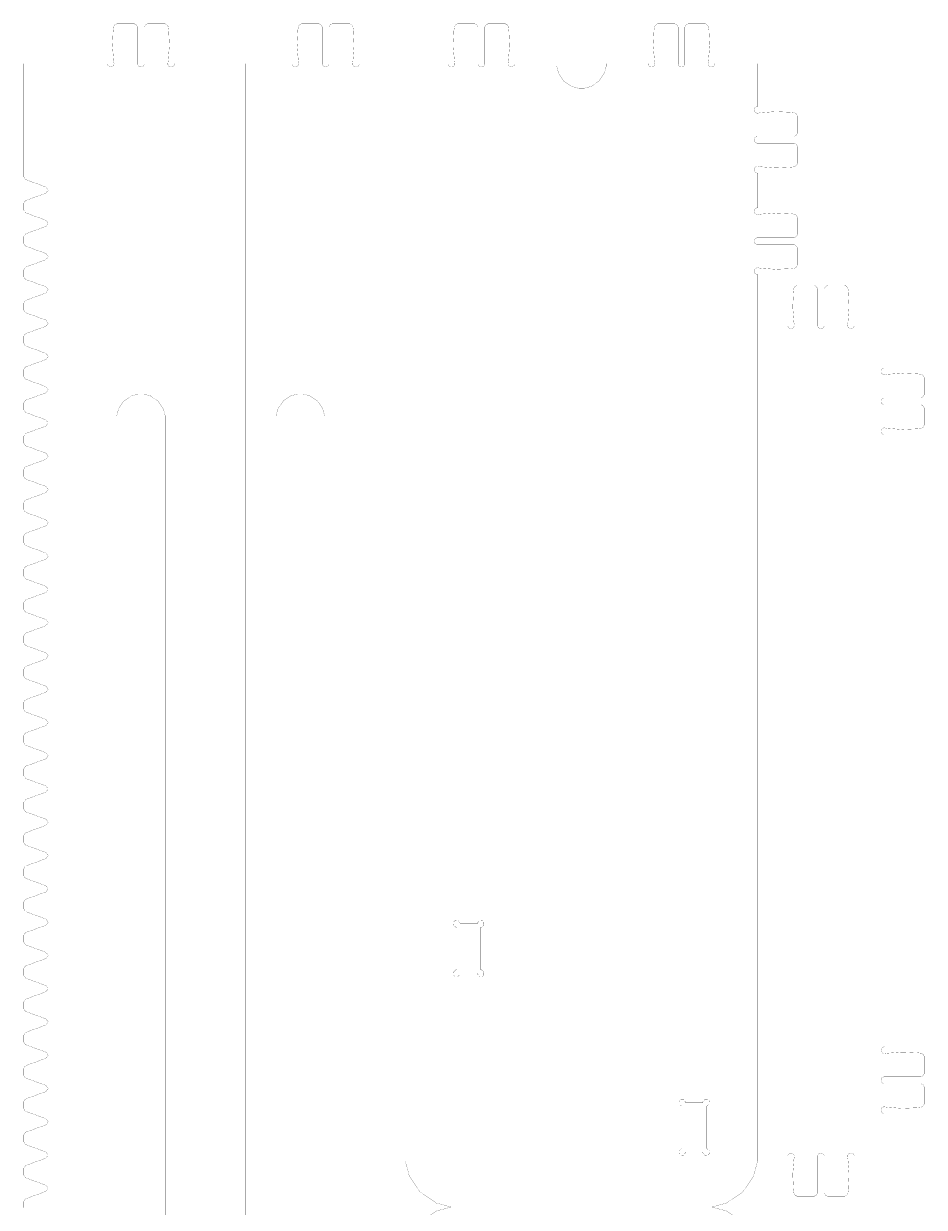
# Model space of a CAD drawing. Extents: x 0.1 to 11.9, y 0.2 to 11.9.
# Drawn here: x 7.46 to 11.9, y 6.1 to 11.93 of the extents above; entities that cross this region are included whole.
import ezdxf

# ---------------------------------------------------------------- set-up
doc = ezdxf.new("R2010")
doc.units = 0
doc.layers.get('0').update_dxf_attribs({"linetype": 'CONTINUOUS'})

msp = doc.modelspace()

# ---------------------------------------------------------------- linework, layer by layer
at = {"color": 1, "const_width": 0.00084}
for points in [[(7.90321, 11.736), (7.90076, 11.7509), (7.89535, 11.8258), (7.89865, 11.9008), (7.90067, 11.9158)], [(7.90067, 11.9158), (7.90099, 11.9182), (7.90717, 11.928), (7.91694, 11.9328), (7.92019, 11.9328)], [(7.99914, 11.9328), (7.92019, 11.9328)], [(7.99914, 11.9328), (8.00261, 11.9328), (8.01303, 11.9271), (8.01882, 11.9167), (8.01882, 11.9131)], [(8.01882, 11.736), (8.01882, 11.9131)], [(8.05231, 11.9131), (8.05231, 11.9167), (8.05806, 11.9271), (8.06847, 11.9328), (8.072, 11.9328)], [(8.05231, 11.736), (8.05231, 11.9131)], [(8.072, 11.9328), (8.15093, 11.9328)], [(8.15093, 11.9328), (8.15414, 11.9328), (8.1639, 11.928), (8.17014, 11.9182), (8.17046, 11.9158)], [(8.17046, 11.9158), (8.17242, 11.9008), (8.17572, 11.8258), (8.17036, 11.7509), (8.16797, 11.736)], [(8.81119, 11.9158), (8.80919, 11.9008), (8.80588, 11.8258), (8.81131, 11.7509), (8.81369, 11.736)], [(8.83074, 11.9328), (8.82747, 11.9328), (8.81771, 11.928), (8.81153, 11.9182), (8.81119, 11.9158)], [(8.90967, 11.9328), (8.83074, 11.9328)], [(8.92936, 11.9131), (8.92936, 11.9167), (8.92356, 11.9271), (8.91314, 11.9328), (8.90967, 11.9328)], [(8.92936, 11.736), (8.92936, 11.9131)], [(8.98253, 11.9328), (8.979, 11.9328), (8.96858, 11.9271), (8.96283, 11.9167), (8.96283, 11.9131)], [(8.96283, 11.736), (8.96283, 11.9131)], [(8.98253, 11.9328), (9.06147, 11.9328)], [(9.081, 11.9158), (9.08068, 11.9182), (9.07443, 11.928), (9.06467, 11.9328), (9.06147, 11.9328)], [(9.0785, 11.736), (9.08089, 11.7509), (9.08626, 11.8258), (9.08296, 11.9008), (9.081, 11.9158)], [(9.58317, 11.736), (9.58074, 11.7509), (9.57531, 11.8258), (9.57867, 11.9008), (9.58068, 11.9158)], [(9.58068, 11.9158), (9.58094, 11.9182), (9.58713, 11.928), (9.5969, 11.9328), (9.60015, 11.9328)], [(9.67763, 11.9328), (9.60015, 11.9328)], [(9.67763, 11.9328), (9.6811, 11.9328), (9.69151, 11.9271), (9.69732, 11.9167), (9.69732, 11.9131)], [(9.69732, 11.736), (9.69732, 11.9131)], [(9.73079, 11.9131), (9.73079, 11.9167), (9.73654, 11.9271), (9.74696, 11.9328), (9.75049, 11.9328)], [(9.73079, 11.736), (9.73079, 11.9131)], [(9.75049, 11.9328), (9.82796, 11.9328)], [(9.82796, 11.9328), (9.83117, 11.9328), (9.84093, 11.928), (9.84717, 11.9182), (9.8475, 11.9158)], [(9.8475, 11.9158), (9.84944, 11.9008), (9.85275, 11.8258), (9.84733, 11.7509), (9.84494, 11.736)], [(10.5695, 11.736), (10.5671, 11.7509), (10.5616, 11.8258), (10.565, 11.9008), (10.567, 11.9158)], [(10.567, 11.9158), (10.5673, 11.9182), (10.5735, 11.928), (10.5832, 11.9328), (10.5865, 11.9328)], [(10.664, 11.9328), (10.5865, 11.9328)], [(10.664, 11.9328), (10.6675, 11.9328), (10.6779, 11.9271), (10.6837, 11.9167), (10.6837, 11.9131)], [(10.6837, 11.736), (10.6837, 11.9131)], [(10.7171, 11.9131), (10.7171, 11.9167), (10.7229, 11.9271), (10.7333, 11.9328), (10.7368, 11.9328)], [(10.7171, 11.736), (10.7171, 11.9131)], [(10.7368, 11.9328), (10.8143, 11.9328)], [(10.8143, 11.9328), (10.8175, 11.9328), (10.8273, 11.928), (10.8335, 11.9182), (10.8338, 11.9158)], [(10.8338, 11.9158), (10.8358, 11.9008), (10.8391, 11.8258), (10.8337, 11.7509), (10.8313, 11.736)], [(7.4579, 11.1818), (7.4579, 11.736)], [(7.4579, 11.736), (7.86974, 11.736)], [(7.90321, 11.736), (7.90315, 11.7329), (7.89789, 11.7235), (7.88644, 11.7193), (7.87494, 11.7235), (7.86974, 11.7329), (7.86974, 11.736)], [(8.05231, 11.736), (8.05231, 11.7329), (8.04704, 11.7235), (8.03554, 11.7193), (8.02403, 11.7235), (8.01882, 11.7329), (8.01882, 11.736)], [(8.20139, 11.736), (8.20139, 11.7329), (8.19612, 11.7235), (8.18468, 11.7193), (8.17318, 11.7235), (8.16797, 11.7329), (8.16797, 11.736)], [(8.20139, 11.736), (8.55311, 11.736)], [(8.55311, 0.796061), (8.55311, 11.736)], [(8.78028, 11.736), (8.55311, 11.736)], [(8.78028, 11.736), (8.78028, 11.7329), (8.78549, 11.7235), (8.79699, 11.7193), (8.80843, 11.7235), (8.81369, 11.7329), (8.81369, 11.736)], [(8.92936, 11.736), (8.92936, 11.7329), (8.93457, 11.7235), (8.94607, 11.7193), (8.95757, 11.7235), (8.96283, 11.7329), (8.96283, 11.736)], [(9.0785, 11.736), (9.0785, 11.7329), (9.08371, 11.7235), (9.09521, 11.7193), (9.10667, 11.7235), (9.11193, 11.7329), (9.11193, 11.736)], [(9.33908, 11.736), (9.11193, 11.736)], [(9.33908, 0.796061), (9.33908, 11.736)], [(9.33908, 11.736), (9.54969, 11.736)], [(9.58317, 11.736), (9.58317, 11.7329), (9.5779, 11.7235), (9.5664, 11.7192), (9.5549, 11.7235), (9.54969, 11.7329), (9.54969, 11.736)], [(9.73079, 11.736), (9.73079, 11.7329), (9.72553, 11.7235), (9.71403, 11.7193), (9.70253, 11.7235), (9.69732, 11.7329), (9.69732, 11.736)], [(9.87842, 11.736), (9.87842, 11.7329), (9.87315, 11.7235), (9.86165, 11.7193), (9.85015, 11.7235), (9.84494, 11.7329), (9.84494, 11.736)], [(9.87842, 11.736), (10.0852, 11.736)], [(10.3293, 11.736), (10.3293, 11.7242), (10.3197, 11.6885), (10.2935, 11.6497), (10.2547, 11.6236), (10.2191, 11.614), (10.2073, 11.614), (10.1954, 11.614), (10.1597, 11.6236), (10.1209, 11.6497), (10.0948, 11.6885), (10.0852, 11.7242), (10.0852, 11.736)], [(10.3293, 11.736), (10.536, 11.736)], [(10.5695, 11.736), (10.5695, 11.7329), (10.5642, 11.7235), (10.5527, 11.7193), (10.5412, 11.7235), (10.536, 11.7329), (10.536, 11.736)], [(10.7171, 11.736), (10.7171, 11.7329), (10.7119, 11.7235), (10.7004, 11.7193), (10.6889, 11.7235), (10.6837, 11.7329), (10.6837, 11.736)], [(10.8648, 11.736), (10.8648, 11.7329), (10.8595, 11.7235), (10.848, 11.7193), (10.8365, 11.7235), (10.8313, 11.7329), (10.8313, 11.736)], [(10.8648, 11.736), (11.0754, 11.736)], [(11.0754, 11.5253), (11.0754, 11.736)], [(11.0754, 11.4919), (11.0723, 11.4919), (11.0629, 11.4972), (11.0587, 11.5086), (11.0629, 11.5201), (11.0723, 11.5253), (11.0754, 11.5253)], [(11.0754, 11.4919), (11.0903, 11.4943), (11.1652, 11.4997), (11.2402, 11.4964), (11.2552, 11.4944)], [(11.2552, 11.4944), (11.2576, 11.4941), (11.2674, 11.4879), (11.2722, 11.4781), (11.2722, 11.4749)], [(11.2722, 11.3974), (11.2722, 11.4749)], [(11.2722, 11.3974), (11.2722, 11.3939), (11.2664, 11.3835), (11.256, 11.3777), (11.2526, 11.3777)], [(11.0754, 11.3442), (11.0723, 11.3442), (11.0629, 11.3495), (11.0587, 11.361), (11.0629, 11.3725), (11.0723, 11.3777), (11.0754, 11.3777)], [(11.0754, 11.3777), (11.2526, 11.3777)], [(11.0754, 11.3442), (11.2526, 11.3442)], [(11.2526, 11.3442), (11.256, 11.3442), (11.2664, 11.3385), (11.2722, 11.3281), (11.2722, 11.3245)], [(11.2722, 11.3245), (11.2722, 11.2471)], [(11.0754, 11.1966), (11.0723, 11.1966), (11.0629, 11.2019), (11.0587, 11.2134), (11.0629, 11.2249), (11.0723, 11.2301), (11.0754, 11.2301)], [(11.2552, 11.2275), (11.2402, 11.2256), (11.1652, 11.2223), (11.0903, 11.2277), (11.0754, 11.2301)], [(11.2722, 11.2471), (11.2722, 11.2439), (11.2674, 11.2341), (11.2576, 11.2279), (11.2552, 11.2275)], [(7.47086, 11.1633), (7.46892, 11.164), (7.46143, 11.1705), (7.4579, 11.1789), (7.4579, 11.1818)], [(7.56515, 11.1289), (7.47086, 11.1633)], [(11.0754, 11.0253), (11.0754, 11.1966)], [(7.56515, 11.0969), (7.47086, 11.0627)], [(7.56515, 11.1289), (7.56685, 11.1283), (7.57764, 11.1148), (7.5779, 11.113)], [(7.5779, 11.113), (7.57764, 11.1112), (7.56685, 11.0976), (7.56515, 11.0969)], [(7.4579, 11.0442), (7.4579, 11.047), (7.46143, 11.0554), (7.46892, 11.062), (7.47086, 11.0627)], [(7.4579, 11.0442), (7.4579, 11.0177)], [(7.47086, 10.9992), (7.46892, 10.9999), (7.46143, 11.0064), (7.4579, 11.0149), (7.4579, 11.0177)], [(7.56515, 10.9649), (7.47086, 10.9992)], [(11.0754, 10.9919), (11.0723, 10.9919), (11.0629, 10.9972), (11.0587, 11.0086), (11.0629, 11.0201), (11.0723, 11.0253), (11.0754, 11.0253)], [(11.0754, 10.9919), (11.0903, 10.9943), (11.1652, 10.9997), (11.2402, 10.9964), (11.2552, 10.9944)], [(11.2552, 10.9944), (11.2576, 10.9941), (11.2674, 10.9879), (11.2722, 10.9781), (11.2722, 10.9749)], [(11.2722, 10.8974), (11.2722, 10.9749)], [(7.56515, 10.9329), (7.47086, 10.8986)], [(7.56515, 10.9649), (7.56685, 10.9643), (7.57764, 10.9507), (7.5779, 10.9489)], [(7.5779, 10.9489), (7.57764, 10.9471), (7.56685, 10.9336), (7.56515, 10.9329)], [(7.4579, 10.8801), (7.4579, 10.883), (7.46143, 10.8914), (7.46892, 10.8979), (7.47086, 10.8986)], [(7.4579, 10.8801), (7.4579, 10.8537)], [(7.47086, 10.8352), (7.46892, 10.8359), (7.46143, 10.8424), (7.4579, 10.8509), (7.4579, 10.8537)], [(11.0754, 10.8442), (11.0723, 10.8442), (11.0629, 10.8495), (11.0587, 10.861), (11.0629, 10.8725), (11.0723, 10.8777), (11.0754, 10.8777)], [(11.0754, 10.8777), (11.2526, 10.8777)], [(11.2722, 10.8974), (11.2722, 10.8939), (11.2664, 10.8835), (11.256, 10.8777), (11.2526, 10.8777)], [(7.56515, 10.8008), (7.47086, 10.8352)], [(7.56515, 10.8008), (7.56685, 10.8002), (7.57764, 10.7867), (7.5779, 10.7849)], [(11.0754, 10.8442), (11.2526, 10.8442)], [(11.2526, 10.8442), (11.256, 10.8442), (11.2664, 10.8385), (11.2722, 10.8281), (11.2722, 10.8245)], [(11.2722, 10.8245), (11.2722, 10.7471)], [(7.56515, 10.7689), (7.47086, 10.7346)], [(7.5779, 10.7849), (7.57764, 10.7831), (7.56685, 10.7695), (7.56515, 10.7689)], [(11.2722, 10.7471), (11.2722, 10.7439), (11.2674, 10.7341), (11.2576, 10.7279), (11.2552, 10.7275)], [(7.4579, 10.7161), (7.4579, 10.7189), (7.46143, 10.7274), (7.46892, 10.7339), (7.47086, 10.7346)], [(7.4579, 10.7161), (7.4579, 10.6896)], [(7.47086, 10.6711), (7.46892, 10.6718), (7.46143, 10.6783), (7.4579, 10.6868), (7.4579, 10.6896)], [(11.0754, 10.6966), (11.0723, 10.6966), (11.0629, 10.7019), (11.0587, 10.7134), (11.0629, 10.7249), (11.0723, 10.7301), (11.0754, 10.7301)], [(11.2552, 10.7275), (11.2402, 10.7256), (11.1652, 10.7223), (11.0903, 10.7277), (11.0754, 10.7301)], [(11.0754, 6.34939), (11.0754, 10.6966)], [(7.56515, 10.6368), (7.47086, 10.6711)], [(7.56515, 10.6368), (7.56685, 10.6362), (7.57764, 10.6227), (7.5779, 10.6208)], [(7.5779, 10.6208), (7.57764, 10.619), (7.56685, 10.6055), (7.56515, 10.6048)], [(11.2545, 10.6261), (11.2525, 10.6112), (11.2491, 10.5362), (11.2546, 10.4613), (11.257, 10.4463)], [(11.274, 10.6432), (11.2707, 10.6432), (11.261, 10.6383), (11.2548, 10.6286), (11.2545, 10.6261)], [(11.3515, 10.6432), (11.274, 10.6432)], [(11.3712, 10.6235), (11.3712, 10.6271), (11.3654, 10.6375), (11.355, 10.6432), (11.3515, 10.6432)], [(11.3712, 10.4463), (11.3712, 10.6235)], [(11.4243, 10.6432), (11.4208, 10.6432), (11.4104, 10.6375), (11.4046, 10.6271), (11.4046, 10.6235)], [(11.4046, 10.4463), (11.4046, 10.6235)], [(11.4243, 10.6432), (11.5018, 10.6432)], [(11.5213, 10.6261), (11.521, 10.6286), (11.5148, 10.6383), (11.505, 10.6432), (11.5018, 10.6432)], [(11.5188, 10.4463), (11.5212, 10.4613), (11.5266, 10.5362), (11.5233, 10.6112), (11.5213, 10.6261)], [(7.4579, 10.552), (7.4579, 10.5549), (7.46143, 10.5634), (7.46892, 10.5698), (7.47086, 10.5705)], [(7.56515, 10.6048), (7.47086, 10.5705)], [(7.4579, 10.552), (7.4579, 10.5256)], [(7.47086, 10.5071), (7.46892, 10.5078), (7.46143, 10.5143), (7.4579, 10.5228), (7.4579, 10.5256)], [(7.56515, 10.4728), (7.47086, 10.5071)], [(7.56515, 10.4728), (7.56685, 10.4722), (7.57764, 10.4586), (7.5779, 10.4568)], [(7.5779, 10.4568), (7.57764, 10.455), (7.56685, 10.4415), (7.56515, 10.4408)], [(11.0754, 10.4463), (11.2235, 10.4463)], [(11.2235, 10.4463), (11.2235, 10.4433), (11.2287, 10.4338), (11.2402, 10.4296), (11.2517, 10.4338), (11.257, 10.4433), (11.257, 10.4463)], [(11.3712, 10.4463), (11.3712, 10.4433), (11.3764, 10.4339), (11.3879, 10.4297), (11.3994, 10.4339), (11.4046, 10.4433), (11.4046, 10.4463)], [(11.5188, 10.4463), (11.5188, 10.4433), (11.524, 10.4339), (11.5355, 10.4297), (11.547, 10.4339), (11.5523, 10.4433), (11.5523, 10.4463)], [(11.5523, 10.4463), (11.7004, 10.4463)], [(11.7004, 10.4463), (11.7004, 10.2357)], [(7.4579, 10.388), (7.4579, 10.3908), (7.46143, 10.3993), (7.46892, 10.4058), (7.47086, 10.4065)], [(7.4579, 10.388), (7.4579, 10.3615)], [(7.56515, 10.4408), (7.47086, 10.4065)], [(7.47086, 10.343), (7.46892, 10.3438), (7.46143, 10.3503), (7.4579, 10.3587), (7.4579, 10.3615)], [(7.56515, 10.3087), (7.47086, 10.343)], [(7.56515, 10.2768), (7.47086, 10.2425)], [(7.56515, 10.3087), (7.56685, 10.3081), (7.57764, 10.2946), (7.5779, 10.2928)], [(7.5779, 10.2928), (7.57764, 10.291), (7.56685, 10.2774), (7.56515, 10.2768)], [(7.4579, 10.224), (7.4579, 10.2268), (7.46143, 10.2352), (7.46892, 10.2418), (7.47086, 10.2425)], [(7.4579, 10.224), (7.4579, 10.1975)], [(11.7004, 10.2357), (11.6981, 10.2358), (11.6885, 10.2309), (11.6837, 10.222), (11.6837, 10.219), (11.6837, 10.2161), (11.6885, 10.2072), (11.6974, 10.2023), (11.7004, 10.2023)], [(7.47086, 10.179), (7.46892, 10.1797), (7.46143, 10.1862), (7.4579, 10.1947), (7.4579, 10.1975)], [(7.56515, 10.1447), (7.47086, 10.179)], [(11.8802, 10.2048), (11.8652, 10.2068), (11.7902, 10.2101), (11.7153, 10.2047), (11.7004, 10.2023)], [(11.8972, 10.1853), (11.8972, 10.1885), (11.8924, 10.1983), (11.8826, 10.2045), (11.8802, 10.2048)], [(11.8972, 10.1078), (11.8972, 10.1853)], [(7.56515, 10.1127), (7.47086, 10.0784)], [(7.56515, 10.1447), (7.56685, 10.1441), (7.57764, 10.1305), (7.5779, 10.1287)], [(7.5779, 10.1287), (7.57764, 10.1269), (7.56685, 10.1134), (7.56515, 10.1127)], [(7.9159, 9.98833), (7.9159, 10), (7.92529, 10.0349), (7.95096, 10.0729), (7.98899, 10.0985), (8.02393, 10.1079), (8.0356, 10.1079), (8.04719, 10.1079), (8.08208, 10.0985), (8.12017, 10.0729), (8.14583, 10.0349), (8.15528, 10), (8.15528, 9.98833)], [(8.94119, 9.98833), (8.94119, 10), (8.93175, 10.0349), (8.90608, 10.0729), (8.868, 10.0985), (8.83311, 10.1079), (8.8215, 10.1079), (8.80985, 10.1079), (8.7749, 10.0985), (8.73687, 10.0729), (8.71121, 10.0349), (8.70182, 10), (8.70182, 9.98833)], [(11.8776, 10.0881), (11.881, 10.0881), (11.8914, 10.0939), (11.8972, 10.1043), (11.8972, 10.1078)], [(7.4579, 10.0599), (7.4579, 10.0628), (7.46143, 10.0712), (7.46892, 10.0777), (7.47086, 10.0784)], [(7.4579, 10.0599), (7.4579, 10.0334)], [(11.7004, 10.0881), (11.6974, 10.0881), (11.6885, 10.0832), (11.6837, 10.0743), (11.6837, 10.0713), (11.6837, 10.0684), (11.6885, 10.0595), (11.6981, 10.0546), (11.7004, 10.0546)], [(11.7004, 10.0881), (11.8776, 10.0881)], [(11.7004, 10.0546), (11.8776, 10.0546)], [(11.8972, 10.0349), (11.8972, 10.0385), (11.8914, 10.0489), (11.881, 10.0546), (11.8776, 10.0546)], [(7.47086, 10.015), (7.46892, 10.0157), (7.46143, 10.0222), (7.4579, 10.0307), (7.4579, 10.0334)], [(7.56515, 9.98062), (7.47086, 10.015)], [(7.56515, 9.98062), (7.56685, 9.98004), (7.57764, 9.96653), (7.5779, 9.96468)], [(7.9159, 9.98833), (7.9159, 2.54372)], [(8.15528, 9.98833), (8.15528, 2.54372)], [(8.70182, 2.54372), (8.70182, 9.98833)], [(8.94119, 2.54372), (8.94119, 9.98833)], [(11.8972, 10.0349), (11.8972, 9.95747)], [(7.56515, 9.94868), (7.47086, 9.91439)], [(7.5779, 9.96468), (7.57764, 9.96289), (7.56685, 9.94933), (7.56515, 9.94868)], [(11.7004, 9.94049), (11.6974, 9.94049), (11.6885, 9.9356), (11.6837, 9.92671), (11.6837, 9.92372), (11.6837, 9.92079), (11.6885, 9.91189), (11.6981, 9.90701), (11.7004, 9.90701)], [(11.7004, 9.94049), (11.7153, 9.9381), (11.7902, 9.93267), (11.8652, 9.93599), (11.8802, 9.93793)], [(11.8802, 9.93793), (11.8826, 9.93826), (11.8924, 9.9445), (11.8972, 9.95426), (11.8972, 9.95747)], [(7.4579, 9.89589), (7.4579, 9.89871), (7.46143, 9.90717), (7.46892, 9.91368), (7.47086, 9.91439)], [(7.4579, 9.89589), (7.4579, 9.86942)], [(7.47086, 9.85092), (7.46892, 9.85161), (7.46143, 9.85812), (7.4579, 9.8666), (7.4579, 9.86942)], [(11.7004, 9.90701), (11.7004, 6.88878)], [(7.56515, 9.81657), (7.47086, 9.85092)], [(7.56515, 9.81657), (7.56685, 9.81597), (7.57764, 9.80246), (7.5779, 9.80063)], [(7.4579, 9.73182), (7.4579, 9.73465), (7.46143, 9.74311), (7.46892, 9.74963), (7.47086, 9.75032)], [(7.56515, 9.78461), (7.47086, 9.75032)], [(7.5779, 9.80063), (7.57764, 9.79883), (7.56685, 9.78526), (7.56515, 9.78461)], [(7.4579, 9.73182), (7.4579, 9.70535)], [(7.47086, 9.68685), (7.46892, 9.68756), (7.46143, 9.69407), (7.4579, 9.70253), (7.4579, 9.70535)], [(7.56515, 9.65256), (7.47086, 9.68685)], [(7.56515, 9.65256), (7.56685, 9.65196), (7.57764, 9.6384), (7.5779, 9.63656)], [(7.5779, 9.63656), (7.57764, 9.63476), (7.56685, 9.62125), (7.56515, 9.62061)], [(7.4579, 9.56776), (7.4579, 9.57064), (7.46143, 9.5791), (7.46892, 9.58556), (7.47086, 9.58626)], [(7.56515, 9.62061), (7.47086, 9.58626)], [(7.4579, 9.56776), (7.4579, 9.54135)], [(7.47086, 9.52285), (7.46892, 9.52354), (7.46143, 9.53006), (7.4579, 9.53851), (7.4579, 9.54135)], [(7.56515, 9.4885), (7.47086, 9.52285)], [(7.56515, 9.45654), (7.47086, 9.42225)], [(7.56515, 9.4885), (7.56685, 9.4879), (7.57764, 9.47439), (7.5779, 9.47254)], [(7.5779, 9.47254), (7.57764, 9.47076), (7.56685, 9.45719), (7.56515, 9.45654)], [(7.4579, 9.40375), (7.4579, 9.40657), (7.46143, 9.41504), (7.46892, 9.42156), (7.47086, 9.42225)], [(7.4579, 9.40375), (7.4579, 9.37728)], [(7.47086, 9.35878), (7.46892, 9.35949), (7.46143, 9.366), (7.4579, 9.37446), (7.4579, 9.37728)], [(7.56515, 9.32449), (7.47086, 9.35878)], [(7.56515, 9.29249), (7.47086, 9.25819)], [(7.56515, 9.32449), (7.56685, 9.32389), (7.57764, 9.31033), (7.5779, 9.30849)], [(7.5779, 9.30849), (7.57764, 9.30669), (7.56685, 9.29312), (7.56515, 9.29249)], [(7.4579, 9.23969), (7.4579, 9.24257), (7.46143, 9.25103), (7.46892, 9.25749), (7.47086, 9.25819)], [(7.4579, 9.23969), (7.4579, 9.21322)], [(7.47086, 9.19472), (7.46892, 9.19547), (7.46143, 9.20199), (7.4579, 9.21044), (7.4579, 9.21322)], [(7.56515, 9.16043), (7.47086, 9.19472)], [(7.56515, 9.12847), (7.47086, 9.09412)], [(7.56515, 9.16043), (7.56685, 9.15983), (7.57764, 9.14626), (7.5779, 9.14442)], [(7.5779, 9.14442), (7.57764, 9.14264), (7.56685, 9.12913), (7.56515, 9.12847)], [(7.4579, 9.07563), (7.4579, 9.0785), (7.46143, 9.08697), (7.46892, 9.09343), (7.47086, 9.09412)], [(7.4579, 9.07563), (7.4579, 9.04921)], [(7.47086, 9.03071), (7.46892, 9.03142), (7.46143, 9.03792), (7.4579, 9.04639), (7.4579, 9.04921)], [(7.56515, 8.99636), (7.47086, 9.03071)], [(7.56515, 8.99636), (7.56685, 8.99576), (7.57764, 8.98226), (7.5779, 8.98042)], [(7.4579, 8.91163), (7.4579, 8.91444), (7.46143, 8.9229), (7.46892, 8.92942), (7.47086, 8.93012)], [(7.56515, 8.96442), (7.47086, 8.93012)], [(7.5779, 8.98042), (7.57764, 8.97863), (7.56685, 8.96506), (7.56515, 8.96442)], [(7.4579, 8.91163), (7.4579, 8.88514)], [(7.47086, 8.86664), (7.46892, 8.86735), (7.46143, 8.87386), (7.4579, 8.88232), (7.4579, 8.88514)], [(7.56515, 8.83236), (7.47086, 8.86664)], [(7.56515, 8.83236), (7.56685, 8.83176), (7.57764, 8.81819), (7.5779, 8.81635)], [(7.5779, 8.81635), (7.57764, 8.81456), (7.56685, 8.80106), (7.56515, 8.8004)], [(7.4579, 8.74756), (7.4579, 8.75043), (7.46143, 8.7589), (7.46892, 8.76535), (7.47086, 8.76606)], [(7.56515, 8.8004), (7.47086, 8.76606)], [(7.4579, 8.74756), (7.4579, 8.72108)], [(7.47086, 8.70264), (7.46892, 8.70335), (7.46143, 8.70985), (7.4579, 8.71832), (7.4579, 8.72108)], [(7.56515, 8.66829), (7.47086, 8.70264)], [(7.56515, 8.63633), (7.47086, 8.60206)], [(7.56515, 8.66829), (7.56685, 8.66769), (7.57764, 8.65419), (7.5779, 8.65235)], [(7.5779, 8.65235), (7.57764, 8.65056), (7.56685, 8.63699), (7.56515, 8.63633)], [(7.4579, 8.58356), (7.4579, 8.58637), (7.46143, 8.59483), (7.46892, 8.60135), (7.47086, 8.60206)], [(7.4579, 8.58356), (7.4579, 8.55707)], [(7.47086, 8.53857), (7.46892, 8.53928), (7.46143, 8.54579), (7.4579, 8.55425), (7.4579, 8.55707)], [(7.56515, 8.50424), (7.47086, 8.53857)], [(7.56515, 8.47228), (7.47086, 8.43799)], [(7.56515, 8.50424), (7.56685, 8.50364), (7.57764, 8.49013), (7.5779, 8.48828)], [(7.5779, 8.48828), (7.57764, 8.48649), (7.56685, 8.47293), (7.56515, 8.47228)], [(7.4579, 8.41949), (7.4579, 8.42231), (7.46143, 8.43078), (7.46892, 8.43728), (7.47086, 8.43799)], [(7.4579, 8.41949), (7.4579, 8.39301)], [(7.47086, 8.37451), (7.46892, 8.37522), (7.46143, 8.38172), (7.4579, 8.39019), (7.4579, 8.39301)], [(7.56515, 8.34022), (7.47086, 8.37451)], [(7.56515, 8.30826), (7.47086, 8.27393)], [(7.56515, 8.34022), (7.56685, 8.33963), (7.57764, 8.32607), (7.5779, 8.32422)], [(7.5779, 8.32422), (7.57764, 8.32243), (7.56685, 8.30892), (7.56515, 8.30826)], [(7.4579, 8.25543), (7.4579, 8.25831), (7.46143, 8.26676), (7.46892, 8.27322), (7.47086, 8.27393)], [(7.4579, 8.25543), (7.4579, 8.229)], [(7.47086, 8.2105), (7.46892, 8.21121), (7.46143, 8.21772), (7.4579, 8.22618), (7.4579, 8.229)], [(7.56515, 8.17617), (7.47086, 8.2105)], [(7.56515, 8.17617), (7.56685, 8.17557), (7.57764, 8.16206), (7.5779, 8.16021)], [(7.56515, 8.14421), (7.47086, 8.10992)], [(7.5779, 8.16021), (7.57764, 8.15842), (7.56685, 8.14486), (7.56515, 8.14421)], [(7.4579, 8.09142), (7.4579, 8.09424), (7.46143, 8.10271), (7.46892, 8.10921), (7.47086, 8.10992)], [(7.4579, 8.09142), (7.4579, 8.06494)], [(7.47086, 8.04644), (7.46892, 8.04715), (7.46143, 8.05365), (7.4579, 8.06213), (7.4579, 8.06494)], [(7.56515, 8.01215), (7.47086, 8.04644)], [(7.56515, 8.01215), (7.56685, 8.01156), (7.57764, 7.99799), (7.5779, 7.99615)], [(7.5779, 7.99615), (7.57764, 7.99436), (7.56685, 7.98085), (7.56515, 7.98019)], [(7.4579, 7.92736), (7.4579, 7.93024), (7.46143, 7.93869), (7.46892, 7.94515), (7.47086, 7.94586)], [(7.56515, 7.98019), (7.47086, 7.94586)], [(7.4579, 7.92736), (7.4579, 7.90087)], [(7.47086, 7.88238), (7.46892, 7.88314), (7.46143, 7.88965), (7.4579, 7.89811), (7.4579, 7.90087)], [(7.56515, 7.8481), (7.47086, 7.88238)], [(7.56515, 7.8481), (7.56685, 7.8475), (7.57764, 7.83393), (7.5779, 7.83208)], [(7.5779, 7.83208), (7.57764, 7.83029), (7.56685, 7.81679), (7.56515, 7.81614)], [(7.4579, 7.76329), (7.4579, 7.76617), (7.46143, 7.77463), (7.46892, 7.78108), (7.47086, 7.78179)], [(7.4579, 7.76329), (7.4579, 7.73687)], [(7.56515, 7.81614), (7.47086, 7.78179)], [(7.47086, 7.71838), (7.46892, 7.71907), (7.46143, 7.72558), (7.4579, 7.73406), (7.4579, 7.73687)], [(7.56515, 7.68403), (7.47086, 7.71838)], [(7.56515, 7.65207), (7.47086, 7.61778)], [(7.56515, 7.68403), (7.56685, 7.68343), (7.57764, 7.66992), (7.5779, 7.66808)], [(7.5779, 7.66808), (7.57764, 7.66629), (7.56685, 7.65272), (7.56515, 7.65207)], [(7.4579, 7.59928), (7.4579, 7.60211), (7.46143, 7.61057), (7.46892, 7.61708), (7.47086, 7.61778)], [(7.4579, 7.59928), (7.4579, 7.57281)], [(7.47086, 7.55431), (7.46892, 7.55501), (7.46143, 7.56153), (7.4579, 7.56999), (7.4579, 7.57281)], [(7.56515, 7.52001), (7.47086, 7.55431)], [(7.56515, 7.48807), (7.47086, 7.45372)], [(7.56515, 7.52001), (7.56685, 7.51942), (7.57764, 7.50586), (7.5779, 7.50401)], [(7.5779, 7.50401), (7.57764, 7.50222), (7.56685, 7.48872), (7.56515, 7.48807)], [(9.59201, 7.479), (9.58811, 7.479), (9.57656, 7.48936), (9.57753, 7.50493), (9.58018, 7.50754), (9.58279, 7.51019), (9.59836, 7.51124), (9.60872, 7.49963), (9.60872, 7.49571)], [(9.59201, 7.479), (9.59201, 7.26833)], [(9.69439, 7.49571), (9.60872, 7.49571)], [(9.69439, 7.49571), (9.69439, 7.49963), (9.70469, 7.51124), (9.72026, 7.51019), (9.72293, 7.50754), (9.72553, 7.50493), (9.72657, 7.48936), (9.71496, 7.479), (9.7111, 7.479)], [(9.7111, 7.479), (9.7111, 7.26833)], [(7.4579, 7.43522), (7.4579, 7.4381), (7.46143, 7.44656), (7.46892, 7.45301), (7.47086, 7.45372)], [(7.4579, 7.43522), (7.4579, 7.40881)], [(7.47086, 7.39031), (7.46892, 7.391), (7.46143, 7.39751), (7.4579, 7.40597), (7.4579, 7.40881)], [(7.56515, 7.35596), (7.47086, 7.39031)], [(7.56515, 7.35596), (7.56685, 7.35536), (7.57764, 7.34185), (7.5779, 7.34)], [(7.56515, 7.324), (7.47086, 7.28971)], [(7.5779, 7.34), (7.57764, 7.33822), (7.56685, 7.32465), (7.56515, 7.324)], [(7.4579, 7.27121), (7.4579, 7.27403), (7.46143, 7.2825), (7.46892, 7.28901), (7.47086, 7.28971)], [(7.4579, 7.27121), (7.4579, 7.24474)], [(7.47086, 7.22624), (7.46892, 7.22694), (7.46143, 7.23346), (7.4579, 7.24192), (7.4579, 7.24474)], [(9.60872, 7.25163), (9.60872, 7.24778), (9.59836, 7.23622), (9.58279, 7.23719), (9.58018, 7.23981), (9.57753, 7.24246), (9.57656, 7.25803), (9.58811, 7.26833), (9.59201, 7.26833)], [(9.69439, 7.25163), (9.60872, 7.25163)], [(9.7111, 7.26833), (9.71496, 7.26833), (9.72657, 7.25803), (9.72553, 7.24246), (9.72293, 7.23981), (9.72026, 7.23719), (9.70469, 7.23622), (9.69439, 7.24778), (9.69439, 7.25163)], [(7.56515, 7.19189), (7.47086, 7.22624)], [(7.56515, 7.19189), (7.56685, 7.19129), (7.57764, 7.17779), (7.5779, 7.17594)], [(7.4579, 7.10715), (7.4579, 7.11003), (7.46143, 7.11849), (7.46892, 7.12494), (7.47086, 7.12565)], [(7.56515, 7.15994), (7.47086, 7.12565)], [(7.5779, 7.17594), (7.57764, 7.17415), (7.56685, 7.1606), (7.56515, 7.15994)], [(7.4579, 7.10715), (7.4579, 7.08068)], [(7.47086, 7.06218), (7.46892, 7.06288), (7.46143, 7.06939), (7.4579, 7.07785), (7.4579, 7.08068)], [(7.56515, 7.02789), (7.47086, 7.06218)], [(7.56515, 7.02789), (7.56685, 7.02729), (7.57764, 7.01372), (7.5779, 7.01188)], [(7.5779, 7.01188), (7.57764, 7.0101), (7.56685, 6.99658), (7.56515, 6.99593)], [(7.4579, 6.94308), (7.4579, 6.94596), (7.46143, 6.95443), (7.46892, 6.96089), (7.47086, 6.96158)], [(7.56515, 6.99593), (7.47086, 6.96158)], [(7.4579, 6.94308), (7.4579, 6.91667)], [(7.47086, 6.89817), (7.46892, 6.89887), (7.46143, 6.90539), (7.4579, 6.91385), (7.4579, 6.91667)], [(7.56515, 6.86382), (7.47086, 6.89817)], [(11.7004, 6.88878), (11.6973, 6.88878), (11.6879, 6.88357), (11.6837, 6.87207), (11.6879, 6.86057), (11.6973, 6.85531), (11.7004, 6.85531)], [(7.56515, 6.83187), (7.47086, 6.79758)], [(7.56515, 6.86382), (7.56685, 6.86322), (7.57764, 6.84972), (7.5779, 6.84788)], [(7.5779, 6.84788), (7.57764, 6.84608), (7.56685, 6.83251), (7.56515, 6.83187)], [(11.8802, 6.85786), (11.8652, 6.85986), (11.7902, 6.86317), (11.7153, 6.85775), (11.7004, 6.85531)], [(11.8972, 6.83832), (11.8972, 6.84158), (11.8924, 6.85135), (11.8826, 6.85753), (11.8802, 6.85786)], [(11.8972, 6.76085), (11.8972, 6.83832)], [(7.4579, 6.77908), (7.4579, 6.7819), (7.46143, 6.79036), (7.46892, 6.79688), (7.47086, 6.79758)], [(7.4579, 6.77908), (7.4579, 6.75261)], [(7.47086, 6.7341), (7.46892, 6.73481), (7.46143, 6.74132), (7.4579, 6.74978), (7.4579, 6.75261)], [(7.56515, 6.69982), (7.47086, 6.7341)], [(11.7004, 6.74115), (11.6973, 6.74115), (11.6879, 6.73594), (11.6837, 6.72444), (11.6879, 6.71294), (11.6973, 6.70768), (11.7004, 6.70768)], [(11.7004, 6.74115), (11.8776, 6.74115)], [(11.8776, 6.74115), (11.881, 6.74115), (11.8914, 6.74696), (11.8972, 6.75738), (11.8972, 6.76085)], [(7.56515, 6.66786), (7.47086, 6.63351)], [(7.56515, 6.69982), (7.56685, 6.69922), (7.57764, 6.68565), (7.5779, 6.68381)], [(7.5779, 6.68381), (7.57764, 6.68201), (7.56685, 6.66851), (7.56515, 6.66786)], [(11.7004, 6.70768), (11.8776, 6.70768)], [(11.8972, 6.68799), (11.8972, 6.69151), (11.8914, 6.70193), (11.881, 6.70768), (11.8776, 6.70768)], [(11.8972, 6.68799), (11.8972, 6.61051)], [(7.4579, 6.61501), (7.4579, 6.61789), (7.46143, 6.62636), (7.46892, 6.63282), (7.47086, 6.63351)], [(7.4579, 6.61501), (7.4579, 6.58854)], [(10.7033, 6.59771), (10.6994, 6.59771), (10.6879, 6.60807), (10.6889, 6.62364), (10.6915, 6.62625), (10.6941, 6.6289), (10.7097, 6.62989), (10.7201, 6.61833), (10.7201, 6.61442)], [(10.7033, 6.59771), (10.7033, 6.38704)], [(10.8057, 6.61442), (10.7201, 6.61442)], [(10.8057, 6.61442), (10.8057, 6.61833), (10.816, 6.62989), (10.8316, 6.6289), (10.8342, 6.62625), (10.8369, 6.62364), (10.8379, 6.60807), (10.8263, 6.59771), (10.8224, 6.59771)], [(10.8224, 6.59771), (10.8224, 6.38704)], [(11.7004, 6.59353), (11.6973, 6.59353), (11.6879, 6.58826), (11.6837, 6.57682), (11.6879, 6.56532), (11.6973, 6.56006), (11.7004, 6.56006)], [(11.7004, 6.59353), (11.7153, 6.59115), (11.7902, 6.58572), (11.8652, 6.58903), (11.8802, 6.59099)], [(11.8802, 6.59099), (11.8826, 6.59131), (11.8924, 6.59754), (11.8972, 6.60732), (11.8972, 6.61051)], [(7.47086, 6.57004), (7.46892, 6.57081), (7.46143, 6.57731), (7.4579, 6.58578), (7.4579, 6.58854)], [(7.56515, 6.53575), (7.47086, 6.57004)], [(7.56515, 6.53575), (7.56685, 6.53515), (7.57764, 6.5216), (7.5779, 6.51975)], [(11.7004, 6.56006), (11.7004, 6.34939)], [(7.56515, 6.50379), (7.47086, 6.46946)], [(7.5779, 6.51975), (7.57764, 6.51796), (7.56685, 6.50444), (7.56515, 6.50379)], [(7.4579, 6.45096), (7.4579, 6.45383), (7.46143, 6.46229), (7.46892, 6.46875), (7.47086, 6.46946)], [(7.4579, 6.45096), (7.4579, 6.42453)], [(7.47086, 6.40603), (7.46892, 6.40674), (7.46143, 6.41325), (7.4579, 6.42171), (7.4579, 6.42453)], [(7.56515, 6.37169), (7.47086, 6.40603)], [(7.56515, 6.37169), (7.56685, 6.3711), (7.57764, 6.35758), (7.5779, 6.35574)], [(10.7201, 6.37033), (10.7201, 6.36649), (10.7097, 6.35493), (10.6941, 6.3559), (10.6915, 6.35851), (10.6889, 6.36117), (10.6879, 6.37674), (10.6994, 6.38704), (10.7033, 6.38704)], [(10.8057, 6.37033), (10.7201, 6.37033)], [(10.8224, 6.38704), (10.8263, 6.38704), (10.8379, 6.37674), (10.8369, 6.36117), (10.8342, 6.35851), (10.8316, 6.3559), (10.816, 6.35493), (10.8057, 6.36649), (10.8057, 6.37033)], [(11.257, 6.34939), (11.257, 6.35254), (11.2517, 6.36199), (11.2402, 6.36615), (11.2287, 6.36199), (11.2235, 6.35254), (11.2235, 6.34939)], [(11.4046, 6.34939), (11.4046, 6.35254), (11.3994, 6.36199), (11.3879, 6.36615), (11.3764, 6.36199), (11.3712, 6.35254), (11.3712, 6.34939)], [(11.5523, 6.34939), (11.5523, 6.35254), (11.547, 6.36199), (11.5355, 6.36615), (11.524, 6.36199), (11.5188, 6.35254), (11.5188, 6.34939)], [(7.4579, 6.28694), (7.4579, 6.28976), (7.46143, 6.29824), (7.46892, 6.30474), (7.47086, 6.30544)], [(7.56515, 6.33974), (7.47086, 6.30544)], [(7.5779, 6.35574), (7.57764, 6.35394), (7.56685, 6.34039), (7.56515, 6.33974)], [(9.58908, 6.09939), (9.56472, 6.09939), (9.49175, 6.11908), (9.41228, 6.17264), (9.35872, 6.25211), (9.33908, 6.32508), (9.33908, 6.34939)], [(11.0754, 6.34939), (11.0754, 6.32508), (11.0557, 6.25211), (11.0022, 6.17264), (10.9227, 6.11908), (10.8497, 6.09939), (10.8254, 6.09939)], [(11.0754, 6.34939), (11.2235, 6.34939)], [(11.257, 6.34939), (11.2546, 6.33453), (11.2491, 6.25965), (11.2525, 6.18463), (11.2545, 6.16965)], [(11.3712, 6.34939), (11.3712, 6.17225)], [(11.4046, 6.34939), (11.4046, 6.17225)], [(11.5213, 6.16965), (11.5233, 6.18463), (11.5266, 6.25965), (11.5212, 6.33453), (11.5188, 6.34939)], [(11.5523, 6.34939), (11.7004, 6.34939)], [(7.4579, 6.28694), (7.4579, 6.26047)], [(7.47086, 6.24197), (7.46892, 6.24268), (7.46143, 6.24918), (7.4579, 6.25765), (7.4579, 6.26047)], [(7.56515, 6.20768), (7.47086, 6.24197)], [(7.56515, 6.20768), (7.56685, 6.20708), (7.57764, 6.19353), (7.5779, 6.19168)], [(7.5779, 6.19168), (7.57764, 6.18989), (7.56685, 6.17638), (7.56515, 6.17572)], [(7.4579, 6.12289), (7.4579, 6.12576), (7.46143, 6.13422), (7.46892, 6.14068), (7.47086, 6.14139)], [(7.56515, 6.17572), (7.47086, 6.14139)], [(11.2545, 6.16965), (11.2548, 6.16721), (11.261, 6.15744), (11.2707, 6.15256), (11.274, 6.15256)], [(11.3515, 6.15256), (11.274, 6.15256)], [(11.3515, 6.15256), (11.355, 6.15256), (11.3654, 6.15836), (11.3712, 6.16878), (11.3712, 6.17225)], [(11.4046, 6.17225), (11.4046, 6.16878), (11.4104, 6.15836), (11.4208, 6.15256), (11.4243, 6.15256)], [(11.4243, 6.15256), (11.5018, 6.15256)], [(11.5018, 6.15256), (11.505, 6.15256), (11.5148, 6.15744), (11.521, 6.16721), (11.5213, 6.16965)], [(7.4579, 6.12289), (7.4579, 6.09646)], [(9.58908, 6.09939), (9.56472, 6.09939), (9.49175, 6.07975), (9.41228, 6.02621), (9.35872, 5.94672), (9.33908, 5.87375), (9.33908, 5.84939)], [(9.58908, 6.09939), (10.8254, 6.09939)], [(11.0754, 5.84939), (11.0754, 5.87375), (11.0557, 5.94672), (11.0022, 6.02621), (10.9227, 6.07975), (10.8497, 6.09939), (10.8254, 6.09939)]]:
    msp.add_lwpolyline(points, dxfattribs=at)

doc.saveas('drawing.dxf')
